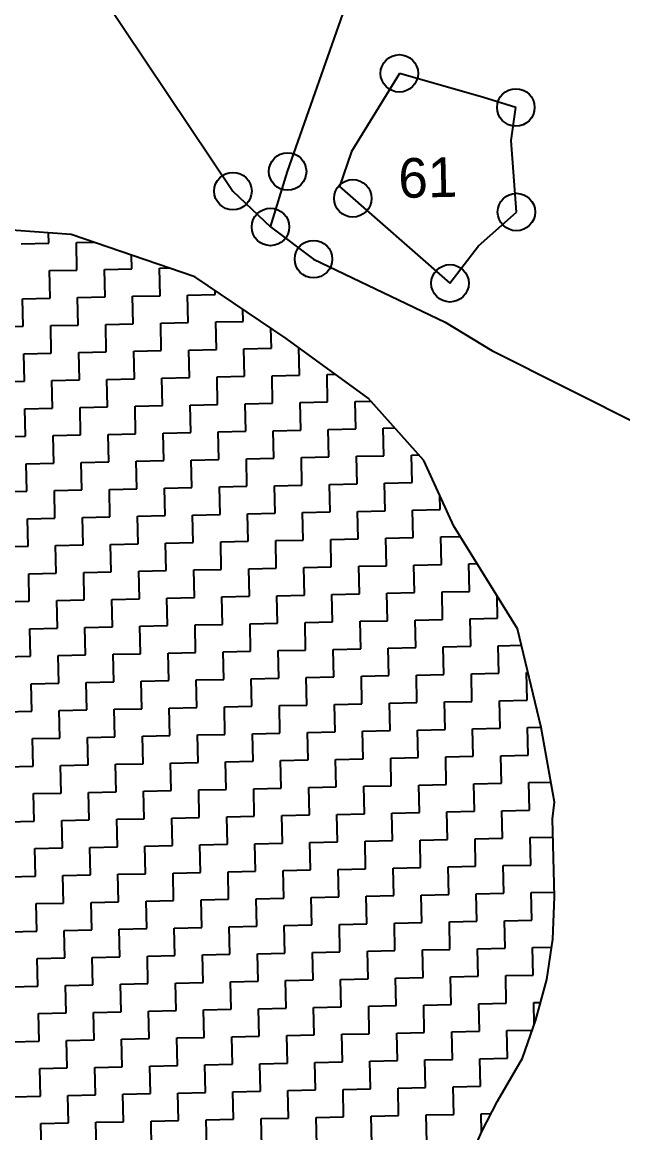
# Model space of a CAD drawing. Header units: metres. Extents: x 281463 to 283423, y 2096851 to 2099007.
# Drawn here: x 282936.6 to 283070.5, y 2098510 to 2098757.7 of the extents above; entities that cross this region are included whole.
import ezdxf
from ezdxf.enums import TextEntityAlignment as Align

# ---------------------------------------------------------------- set-up
doc = ezdxf.new("R2010")
doc.units = ezdxf.units.M
for name, color, linetype in [('POLY_HATCH', 12, 'Continuous'), ('POLY_PARCEL', 6, 'Continuous'), ('TEXT_PARCEL', 7, 'Continuous')]:
    doc.layers.add(name, color=color, linetype=linetype)
doc.styles.add('TEXT_MAP', font='')
doc.styles.get('TEXT_MAP').set_extended_font_data('Kruti Dev 050')

msp = doc.modelspace()

# ---------------------------------------------------------------- linework, layer by layer
for centre in [(283020.66, 2098746.3), (283046.63, 2098738.7), (282995.76, 2098724.41), (282983.57, 2098720.04), (283010.29, 2098718.42), (283046.75, 2098715.37), (282991.94, 2098712.04), (283001.52, 2098704.87), (283031.95, 2098699.48)]:
    msp.add_circle(centre, 4.18)
at = {"layer": 'POLY_HATCH'}
for p, q in [((282947.48, 2098710.35), (282931.1, 2098711.56)), ((282975.11, 2098700.95), (282947.48, 2098710.35)), ((282995.46, 2098687.17), (282975.11, 2098700.95)), ((283013.69, 2098673.87), (282995.46, 2098687.17)), ((283026.14, 2098659.92), (283013.69, 2098673.87)), ((283032.79, 2098645.31), (283026.14, 2098659.92)), ((283047.02, 2098622.43), (283032.79, 2098645.31)), ((283052.26, 2098600.41), (283047.02, 2098622.43)), ((283055.27, 2098583.75), (283052.26, 2098600.41)), ((283054.82, 2098580.05), (283055.27, 2098583.75)), ((283055.21, 2098562.66), (283054.82, 2098580.05)), ((283054.9, 2098553.17), (283055.21, 2098562.66)), ((283053.52, 2098544.18), (283054.9, 2098553.17)), ((283051.08, 2098535.16), (283053.52, 2098544.18)), ((283048.1, 2098526.66), (283051.08, 2098535.16)), ((283042.52, 2098517.05), (283048.1, 2098526.66)), ((283038.98, 2098510.11), (283042.52, 2098517.05)), ((283035.97, 2098503.19), (283038.98, 2098510.11))]:
    msp.add_line(p, q, dxfattribs=at)
at = {"layer": 'POLY_HATCH', "linetype": 'Continuous'}
for p, q in [((282942.53, 2098708.43), (282942.48, 2098710.72)), ((282936.4, 2098708.29), (282942.53, 2098708.43)), ((282948.67, 2098708.57), (282952.46, 2098708.65)), ((282948.8, 2098702.44), (282948.67, 2098708.57)), ((282961.07, 2098702.71), (282961, 2098705.75)), ((282954.94, 2098702.57), (282961.07, 2098702.71)), ((282955.07, 2098696.44), (282954.94, 2098702.57)), ((282967.2, 2098702.85), (282969.39, 2098702.9)), ((282967.34, 2098696.71), (282967.2, 2098702.85)), ((282942.67, 2098702.3), (282948.8, 2098702.44)), ((282942.81, 2098696.17), (282942.67, 2098702.3)), ((282979.6, 2098696.99), (282979.58, 2098697.92)), ((282936.68, 2098696.03), (282942.81, 2098696.17)), ((282936.81, 2098689.9), (282936.68, 2098696.03)), ((282948.94, 2098696.3), (282955.07, 2098696.44)), ((282949.08, 2098690.17), (282948.94, 2098696.3)), ((282961.21, 2098696.58), (282967.34, 2098696.71)), ((282961.34, 2098690.44), (282961.21, 2098696.58)), ((282973.47, 2098696.85), (282979.6, 2098696.99)), ((282973.61, 2098690.72), (282973.47, 2098696.85)), ((282985.87, 2098690.99), (282985.81, 2098693.71)), ((282942.95, 2098690.03), (282949.08, 2098690.17)), ((282955.21, 2098690.31), (282961.34, 2098690.44)), ((282955.35, 2098684.18), (282955.21, 2098690.31)), ((282967.48, 2098690.58), (282973.61, 2098690.72)), ((282967.61, 2098684.45), (282967.48, 2098690.58)), ((282979.74, 2098690.86), (282985.87, 2098690.99)), ((282979.88, 2098684.72), (282979.74, 2098690.86)), ((282930.68, 2098689.76), (282936.81, 2098689.9)), ((282943.08, 2098683.9), (282942.95, 2098690.03)), ((282992.14, 2098685), (282992.04, 2098689.49)), ((282936.95, 2098683.76), (282943.08, 2098683.9)), ((282937.09, 2098677.63), (282936.95, 2098683.76)), ((282949.22, 2098684.04), (282955.35, 2098684.18)), ((282949.35, 2098677.91), (282949.22, 2098684.04)), ((282961.48, 2098684.31), (282967.61, 2098684.45)), ((282961.62, 2098678.18), (282961.48, 2098684.31)), ((282973.75, 2098684.59), (282979.88, 2098684.72)), ((282973.88, 2098678.45), (282973.75, 2098684.59)), ((282986.01, 2098684.86), (282992.14, 2098685)), ((282986.15, 2098678.73), (282986.01, 2098684.86)), ((282998.41, 2098679), (282998.28, 2098685.12)), ((282943.22, 2098677.77), (282949.35, 2098677.91)), ((282943.36, 2098671.64), (282943.22, 2098677.77)), ((282955.48, 2098678.04), (282961.62, 2098678.18)), ((282955.62, 2098671.91), (282955.48, 2098678.04)), ((282967.75, 2098678.32), (282973.88, 2098678.45)), ((282967.89, 2098672.18), (282967.75, 2098678.32)), ((282980.02, 2098678.59), (282986.15, 2098678.73)), ((282980.15, 2098672.46), (282980.02, 2098678.59)), ((282992.28, 2098678.86), (282998.41, 2098679)), ((282992.42, 2098672.73), (282992.28, 2098678.86)), ((283004.55, 2098679.14), (283006.42, 2098679.18)), ((283004.68, 2098673.01), (283004.55, 2098679.14)), ((282930.95, 2098677.49), (282937.09, 2098677.63)), ((282998.55, 2098672.87), (283004.68, 2098673.01)), ((282998.69, 2098666.74), (282998.55, 2098672.87)), ((283010.81, 2098673.14), (283014.28, 2098673.22)), ((283010.95, 2098667.01), (283010.81, 2098673.14)), ((282937.22, 2098671.5), (282943.36, 2098671.64)), ((282937.36, 2098665.37), (282937.22, 2098671.5)), ((282949.49, 2098671.77), (282955.62, 2098671.91)), ((282949.63, 2098665.64), (282949.49, 2098671.77)), ((282961.75, 2098672.05), (282967.89, 2098672.18)), ((282961.89, 2098665.91), (282961.75, 2098672.05)), ((282974.02, 2098672.32), (282980.15, 2098672.46)), ((282974.16, 2098666.19), (282974.02, 2098672.32)), ((282986.28, 2098672.6), (282992.42, 2098672.73)), ((282986.42, 2098666.46), (282986.28, 2098672.6)), ((282931.23, 2098665.23), (282937.36, 2098665.37)), ((282943.49, 2098665.5), (282949.63, 2098665.64)), ((282943.63, 2098659.37), (282943.49, 2098665.5)), ((282955.76, 2098665.78), (282961.89, 2098665.91)), ((282955.9, 2098659.64), (282955.76, 2098665.78)), ((282968.02, 2098666.05), (282974.16, 2098666.19)), ((282968.16, 2098659.92), (282968.02, 2098666.05)), ((282980.29, 2098666.33), (282986.42, 2098666.46)), ((282980.43, 2098660.19), (282980.29, 2098666.33)), ((282992.55, 2098666.6), (282998.69, 2098666.74)), ((282992.69, 2098660.47), (282992.55, 2098666.6)), ((283004.82, 2098666.87), (283010.95, 2098667.01)), ((283004.96, 2098660.74), (283004.82, 2098666.87)), ((283017.08, 2098667.15), (283019.64, 2098667.2)), ((283017.22, 2098661.02), (283017.08, 2098667.15)), ((282986.56, 2098660.33), (282992.69, 2098660.47)), ((282998.82, 2098660.6), (283004.96, 2098660.74)), ((282998.96, 2098654.47), (282998.82, 2098660.6)), ((283011.09, 2098660.88), (283017.22, 2098661.02)), ((283011.23, 2098654.75), (283011.09, 2098660.88)), ((283023.35, 2098661.15), (283025, 2098661.19)), ((283023.49, 2098655.02), (283023.35, 2098661.15)), ((282937.5, 2098659.23), (282943.63, 2098659.37)), ((282937.64, 2098653.1), (282937.5, 2098659.23)), ((282949.76, 2098659.51), (282955.9, 2098659.64)), ((282949.9, 2098653.38), (282949.76, 2098659.51)), ((282962.03, 2098659.78), (282968.16, 2098659.92)), ((282962.17, 2098653.65), (282962.03, 2098659.78)), ((282974.29, 2098660.06), (282980.43, 2098660.19)), ((282974.43, 2098653.92), (282974.29, 2098660.06)), ((282986.7, 2098654.2), (282986.56, 2098660.33)), ((282931.5, 2098652.96), (282937.64, 2098653.1)), ((282943.77, 2098653.24), (282949.9, 2098653.38)), ((282943.91, 2098647.11), (282943.77, 2098653.24)), ((282956.03, 2098653.51), (282962.17, 2098653.65)), ((282956.17, 2098647.38), (282956.03, 2098653.51)), ((282968.3, 2098653.79), (282974.43, 2098653.92)), ((282968.44, 2098647.65), (282968.3, 2098653.79)), ((282980.56, 2098654.06), (282986.7, 2098654.2)), ((282980.7, 2098647.93), (282980.56, 2098654.06)), ((282992.83, 2098654.33), (282998.96, 2098654.47)), ((282992.97, 2098648.2), (282992.83, 2098654.33)), ((283005.09, 2098654.61), (283011.23, 2098654.75)), ((283005.23, 2098648.48), (283005.09, 2098654.61)), ((283017.36, 2098654.88), (283023.49, 2098655.02)), ((283017.5, 2098648.75), (283017.36, 2098654.88)), ((283029.76, 2098649.02), (283029.69, 2098652.12)), ((282986.83, 2098648.07), (282992.97, 2098648.2)), ((282986.97, 2098641.93), (282986.83, 2098648.07)), ((282999.1, 2098648.34), (283005.23, 2098648.48)), ((282999.23, 2098642.21), (282999.1, 2098648.34)), ((283011.36, 2098648.61), (283017.5, 2098648.75)), ((283011.5, 2098642.48), (283011.36, 2098648.61)), ((283023.63, 2098648.89), (283029.76, 2098649.02)), ((283023.77, 2098642.75), (283023.63, 2098648.89)), ((282937.77, 2098646.97), (282943.91, 2098647.11)), ((282937.91, 2098640.84), (282937.77, 2098646.97)), ((282950.04, 2098647.24), (282956.17, 2098647.38)), ((282950.17, 2098641.11), (282950.04, 2098647.24)), ((282962.3, 2098647.52), (282968.44, 2098647.65)), ((282962.44, 2098641.38), (282962.3, 2098647.52)), ((282974.57, 2098647.79), (282980.7, 2098647.93)), ((282974.7, 2098641.66), (282974.57, 2098647.79)), ((282931.78, 2098640.7), (282937.91, 2098640.84)), ((282944.04, 2098640.97), (282950.17, 2098641.11)), ((282944.18, 2098634.84), (282944.04, 2098640.97)), ((282956.31, 2098641.25), (282962.44, 2098641.38)), ((282956.44, 2098635.11), (282956.31, 2098641.25)), ((282968.57, 2098641.52), (282974.7, 2098641.66)), ((282968.71, 2098635.39), (282968.57, 2098641.52)), ((282980.84, 2098641.8), (282986.97, 2098641.93)), ((282980.97, 2098635.66), (282980.84, 2098641.8)), ((282993.1, 2098642.07), (282999.23, 2098642.21)), ((282993.24, 2098635.94), (282993.1, 2098642.07)), ((283005.37, 2098642.34), (283011.5, 2098642.48)), ((283005.5, 2098636.21), (283005.37, 2098642.34)), ((283017.63, 2098642.62), (283023.77, 2098642.75)), ((283017.77, 2098636.49), (283017.63, 2098642.62)), ((283029.9, 2098642.89), (283034.23, 2098642.99)), ((283030.03, 2098636.76), (283029.9, 2098642.89)), ((282974.84, 2098635.53), (282980.97, 2098635.66)), ((282987.11, 2098635.8), (282993.24, 2098635.94)), ((282987.24, 2098629.67), (282987.11, 2098635.8)), ((282999.37, 2098636.07), (283005.5, 2098636.21)), ((282999.51, 2098629.94), (282999.37, 2098636.07)), ((283011.64, 2098636.35), (283017.77, 2098636.49)), ((283011.77, 2098630.22), (283011.64, 2098636.35)), ((283023.9, 2098636.62), (283030.03, 2098636.76)), ((283024.04, 2098630.49), (283023.9, 2098636.62)), ((283036.17, 2098636.9), (283038, 2098636.94)), ((283036.3, 2098630.76), (283036.17, 2098636.9)), ((282938.05, 2098634.7), (282944.18, 2098634.84)), ((282938.18, 2098628.57), (282938.05, 2098634.7)), ((282950.31, 2098634.98), (282956.44, 2098635.11)), ((282950.45, 2098628.85), (282950.31, 2098634.98)), ((282962.58, 2098635.25), (282968.71, 2098635.39)), ((282962.71, 2098629.12), (282962.58, 2098635.25)), ((282974.98, 2098629.39), (282974.84, 2098635.53)), ((283030.17, 2098630.63), (283036.3, 2098630.76)), ((282932.05, 2098628.43), (282938.18, 2098628.57)), ((282944.32, 2098628.71), (282950.45, 2098628.85)), ((282944.45, 2098622.58), (282944.32, 2098628.71)), ((282956.58, 2098628.98), (282962.71, 2098629.12)), ((282956.72, 2098622.85), (282956.58, 2098628.98)), ((282968.85, 2098629.26), (282974.98, 2098629.39)), ((282968.98, 2098623.12), (282968.85, 2098629.26)), ((282981.11, 2098629.53), (282987.24, 2098629.67)), ((282981.25, 2098623.4), (282981.11, 2098629.53)), ((282993.38, 2098629.8), (282999.51, 2098629.94)), ((282993.51, 2098623.67), (282993.38, 2098629.8)), ((283005.64, 2098630.08), (283011.77, 2098630.22)), ((283005.78, 2098623.95), (283005.64, 2098630.08)), ((283017.91, 2098630.35), (283024.04, 2098630.49)), ((283018.04, 2098624.22), (283017.91, 2098630.35)), ((283030.31, 2098624.49), (283030.17, 2098630.63)), ((283042.57, 2098624.77), (283042.46, 2098629.76)), ((282975.12, 2098623.26), (282981.25, 2098623.4)), ((282975.25, 2098617.13), (282975.12, 2098623.26)), ((282987.38, 2098623.53), (282993.51, 2098623.67)), ((282987.52, 2098617.4), (282987.38, 2098623.53)), ((282999.65, 2098623.81), (283005.78, 2098623.95)), ((282999.78, 2098617.68), (282999.65, 2098623.81)), ((283011.91, 2098624.08), (283018.04, 2098624.22)), ((283012.05, 2098617.95), (283011.91, 2098624.08)), ((283024.18, 2098624.36), (283030.31, 2098624.49)), ((283024.31, 2098618.22), (283024.18, 2098624.36)), ((283036.44, 2098624.63), (283042.57, 2098624.77)), ((283036.58, 2098618.5), (283036.44, 2098624.63)), ((282938.32, 2098622.44), (282944.45, 2098622.58)), ((282938.46, 2098616.31), (282938.32, 2098622.44)), ((282950.59, 2098622.71), (282956.72, 2098622.85)), ((282950.72, 2098616.58), (282950.59, 2098622.71)), ((282962.85, 2098622.99), (282968.98, 2098623.12)), ((282962.99, 2098616.85), (282962.85, 2098622.99)), ((283030.45, 2098618.36), (283036.58, 2098618.5)), ((283030.58, 2098612.23), (283030.45, 2098618.36)), ((283042.71, 2098618.64), (283047.89, 2098618.75)), ((283042.85, 2098612.5), (283042.71, 2098618.64)), ((282932.33, 2098616.17), (282938.46, 2098616.31)), ((282944.59, 2098616.44), (282950.72, 2098616.58)), ((282944.73, 2098610.31), (282944.59, 2098616.44)), ((282956.86, 2098616.72), (282962.99, 2098616.85)), ((282956.99, 2098610.58), (282956.86, 2098616.72)), ((282969.12, 2098616.99), (282975.25, 2098617.13)), ((282969.26, 2098610.86), (282969.12, 2098616.99)), ((282981.39, 2098617.27), (282987.52, 2098617.4)), ((282981.52, 2098611.13), (282981.39, 2098617.27)), ((282993.65, 2098617.54), (282999.78, 2098617.68)), ((282993.79, 2098611.41), (282993.65, 2098617.54)), ((283005.92, 2098617.81), (283012.05, 2098617.95)), ((283006.05, 2098611.68), (283005.92, 2098617.81)), ((283018.18, 2098618.09), (283024.31, 2098618.22)), ((283018.32, 2098611.96), (283018.18, 2098618.09)), ((282963.12, 2098610.72), (282969.26, 2098610.86)), ((282975.39, 2098611), (282981.52, 2098611.13)), ((282975.53, 2098604.86), (282975.39, 2098611)), ((282987.66, 2098611.27), (282993.79, 2098611.41)), ((282987.79, 2098605.14), (282987.66, 2098611.27)), ((282999.92, 2098611.54), (283006.05, 2098611.68)), ((283000.06, 2098605.41), (282999.92, 2098611.54)), ((283012.19, 2098611.82), (283018.32, 2098611.96)), ((283012.32, 2098605.69), (283012.19, 2098611.82)), ((283024.45, 2098612.09), (283030.58, 2098612.23)), ((283024.59, 2098605.96), (283024.45, 2098612.09)), ((283036.72, 2098612.37), (283042.85, 2098612.5)), ((283036.85, 2098606.23), (283036.72, 2098612.37)), ((283048.98, 2098612.64), (283049.34, 2098612.65)), ((283049.12, 2098606.51), (283048.98, 2098612.64)), ((282938.59, 2098610.17), (282944.73, 2098610.31)), ((282938.73, 2098604.04), (282938.59, 2098610.17)), ((282950.86, 2098610.45), (282956.99, 2098610.58)), ((282951, 2098604.32), (282950.86, 2098610.45)), ((282963.26, 2098604.59), (282963.12, 2098610.72)), ((283018.45, 2098605.82), (283024.59, 2098605.96)), ((283030.72, 2098606.1), (283036.85, 2098606.23)), ((283030.86, 2098599.96), (283030.72, 2098606.1)), ((283042.98, 2098606.37), (283049.12, 2098606.51)), ((283043.12, 2098600.24), (283042.98, 2098606.37)), ((282932.6, 2098603.9), (282938.73, 2098604.04)), ((282944.86, 2098604.18), (282951, 2098604.32)), ((282945, 2098598.05), (282944.86, 2098604.18)), ((282957.13, 2098604.45), (282963.26, 2098604.59)), ((282957.27, 2098598.32), (282957.13, 2098604.45)), ((282969.39, 2098604.73), (282975.53, 2098604.86)), ((282969.53, 2098598.59), (282969.39, 2098604.73)), ((282981.66, 2098605), (282987.79, 2098605.14)), ((282981.8, 2098598.87), (282981.66, 2098605)), ((282993.92, 2098605.27), (283000.06, 2098605.41)), ((282994.06, 2098599.14), (282993.92, 2098605.27)), ((283006.19, 2098605.55), (283012.32, 2098605.69)), ((283006.33, 2098599.42), (283006.19, 2098605.55)), ((283018.59, 2098599.69), (283018.45, 2098605.82)), ((282963.4, 2098598.46), (282969.53, 2098598.59)), ((282963.54, 2098592.32), (282963.4, 2098598.46)), ((282975.66, 2098598.73), (282981.8, 2098598.87)), ((282975.8, 2098592.6), (282975.66, 2098598.73)), ((282987.93, 2098599), (282994.06, 2098599.14)), ((282988.07, 2098592.87), (282987.93, 2098599)), ((283000.19, 2098599.28), (283006.33, 2098599.42)), ((283000.33, 2098593.15), (283000.19, 2098599.28)), ((283012.46, 2098599.55), (283018.59, 2098599.69)), ((283012.6, 2098593.42), (283012.46, 2098599.55)), ((283024.72, 2098599.83), (283030.86, 2098599.96)), ((283024.86, 2098593.69), (283024.72, 2098599.83)), ((283036.99, 2098600.1), (283043.12, 2098600.24)), ((283037.13, 2098593.97), (283036.99, 2098600.1)), ((283049.25, 2098600.38), (283052.25, 2098600.44)), ((283049.39, 2098594.24), (283049.25, 2098600.38)), ((282938.87, 2098597.91), (282945, 2098598.05)), ((282939.01, 2098591.78), (282938.87, 2098597.91)), ((282951.13, 2098598.18), (282957.27, 2098598.32)), ((282951.27, 2098592.05), (282951.13, 2098598.18)), ((283018.73, 2098593.56), (283024.86, 2098593.69)), ((283018.87, 2098587.42), (283018.73, 2098593.56)), ((283030.99, 2098593.83), (283037.13, 2098593.97)), ((283031.13, 2098587.7), (283030.99, 2098593.83)), ((283043.26, 2098594.11), (283049.39, 2098594.24)), ((283043.4, 2098587.97), (283043.26, 2098594.11)), ((282932.87, 2098591.64), (282939.01, 2098591.78)), ((282945.14, 2098591.91), (282951.27, 2098592.05)), ((282945.28, 2098585.78), (282945.14, 2098591.91)), ((282957.4, 2098592.19), (282963.54, 2098592.32)), ((282957.54, 2098586.05), (282957.4, 2098592.19)), ((282969.67, 2098592.46), (282975.8, 2098592.6)), ((282969.81, 2098586.33), (282969.67, 2098592.46)), ((282981.93, 2098592.74), (282988.07, 2098592.87)), ((282982.07, 2098586.6), (282981.93, 2098592.74)), ((282994.2, 2098593.01), (283000.33, 2098593.15)), ((282994.34, 2098586.88), (282994.2, 2098593.01)), ((283006.46, 2098593.28), (283012.6, 2098593.42)), ((283006.6, 2098587.15), (283006.46, 2098593.28)), ((282951.41, 2098585.92), (282957.54, 2098586.05)), ((282963.67, 2098586.19), (282969.81, 2098586.33)), ((282963.81, 2098580.06), (282963.67, 2098586.19)), ((282975.94, 2098586.47), (282982.07, 2098586.6)), ((282976.08, 2098580.33), (282975.94, 2098586.47)), ((282988.2, 2098586.74), (282994.34, 2098586.88)), ((282988.34, 2098580.61), (282988.2, 2098586.74)), ((283000.47, 2098587.01), (283006.6, 2098587.15)), ((283000.61, 2098580.88), (283000.47, 2098587.01)), ((283012.73, 2098587.29), (283018.87, 2098587.42)), ((283012.87, 2098581.16), (283012.73, 2098587.29)), ((283025, 2098587.56), (283031.13, 2098587.7)), ((283025.14, 2098581.43), (283025, 2098587.56)), ((283037.26, 2098587.84), (283043.4, 2098587.97)), ((283037.4, 2098581.7), (283037.26, 2098587.84)), ((283049.53, 2098588.11), (283054.46, 2098588.22)), ((283049.67, 2098581.98), (283049.53, 2098588.11)), ((282939.14, 2098585.64), (282945.28, 2098585.78)), ((282939.28, 2098579.51), (282939.14, 2098585.64)), ((282951.54, 2098579.78), (282951.41, 2098585.92)), ((283006.74, 2098581.02), (283012.87, 2098581.16)), ((283019, 2098581.29), (283025.14, 2098581.43)), ((283019.14, 2098575.16), (283019, 2098581.29)), ((283031.27, 2098581.57), (283037.4, 2098581.7)), ((283031.4, 2098575.43), (283031.27, 2098581.57)), ((283043.53, 2098581.84), (283049.67, 2098581.98)), ((283043.67, 2098575.71), (283043.53, 2098581.84)), ((282933.15, 2098579.37), (282939.28, 2098579.51)), ((282945.41, 2098579.65), (282951.54, 2098579.78)), ((282945.55, 2098573.52), (282945.41, 2098579.65)), ((282957.68, 2098579.92), (282963.81, 2098580.06)), ((282957.81, 2098573.79), (282957.68, 2098579.92)), ((282969.94, 2098580.2), (282976.08, 2098580.33)), ((282970.08, 2098574.06), (282969.94, 2098580.2)), ((282982.21, 2098580.47), (282988.34, 2098580.61)), ((282982.34, 2098574.34), (282982.21, 2098580.47)), ((282994.47, 2098580.74), (283000.61, 2098580.88)), ((282994.61, 2098574.61), (282994.47, 2098580.74)), ((283006.87, 2098574.89), (283006.74, 2098581.02)), ((282951.68, 2098573.65), (282957.81, 2098573.79)), ((282963.95, 2098573.93), (282970.08, 2098574.06)), ((282964.08, 2098567.79), (282963.95, 2098573.93)), ((282976.21, 2098574.2), (282982.34, 2098574.34)), ((282976.35, 2098568.07), (282976.21, 2098574.2)), ((282988.48, 2098574.47), (282994.61, 2098574.61)), ((282988.61, 2098568.34), (282988.48, 2098574.47)), ((283000.74, 2098574.75), (283006.87, 2098574.89)), ((283000.88, 2098568.62), (283000.74, 2098574.75)), ((283013.01, 2098575.02), (283019.14, 2098575.16)), ((283013.14, 2098568.89), (283013.01, 2098575.02)), ((283025.27, 2098575.3), (283031.4, 2098575.43)), ((283025.41, 2098569.16), (283025.27, 2098575.3)), ((283037.54, 2098575.57), (283043.67, 2098575.71)), ((283037.67, 2098569.44), (283037.54, 2098575.57)), ((283049.8, 2098575.85), (283054.91, 2098575.96)), ((283049.94, 2098569.71), (283049.8, 2098575.85)), ((282939.42, 2098573.38), (282945.55, 2098573.52)), ((282939.55, 2098567.25), (282939.42, 2098573.38)), ((282951.82, 2098567.52), (282951.68, 2098573.65)), ((283007.01, 2098568.75), (283013.14, 2098568.89)), ((283007.15, 2098562.62), (283007.01, 2098568.75)), ((283019.28, 2098569.03), (283025.41, 2098569.16)), ((283019.41, 2098562.89), (283019.28, 2098569.03)), ((283031.54, 2098569.3), (283037.67, 2098569.44)), ((283031.68, 2098563.17), (283031.54, 2098569.3)), ((283043.81, 2098569.58), (283049.94, 2098569.71)), ((283043.94, 2098563.44), (283043.81, 2098569.58)), ((282933.42, 2098567.11), (282939.55, 2098567.25)), ((282945.69, 2098567.38), (282951.82, 2098567.52)), ((282945.82, 2098561.25), (282945.69, 2098567.38)), ((282957.95, 2098567.66), (282964.08, 2098567.79)), ((282958.09, 2098561.52), (282957.95, 2098567.66)), ((282970.22, 2098567.93), (282976.35, 2098568.07)), ((282970.35, 2098561.8), (282970.22, 2098567.93)), ((282982.48, 2098568.21), (282988.61, 2098568.34)), ((282982.62, 2098562.07), (282982.48, 2098568.21)), ((282994.75, 2098568.48), (283000.88, 2098568.62)), ((282994.88, 2098562.35), (282994.75, 2098568.48)), ((282951.96, 2098561.39), (282958.09, 2098561.52)), ((282952.09, 2098555.25), (282951.96, 2098561.39)), ((282964.22, 2098561.66), (282970.35, 2098561.8)), ((282964.36, 2098555.53), (282964.22, 2098561.66)), ((282976.49, 2098561.94), (282982.62, 2098562.07)), ((282976.62, 2098555.8), (282976.49, 2098561.94)), ((282988.75, 2098562.21), (282994.88, 2098562.35)), ((282988.89, 2098556.08), (282988.75, 2098562.21)), ((283001.02, 2098562.48), (283007.15, 2098562.62)), ((283001.15, 2098556.35), (283001.02, 2098562.48)), ((283013.28, 2098562.76), (283019.41, 2098562.89)), ((283013.42, 2098556.63), (283013.28, 2098562.76)), ((283025.55, 2098563.03), (283031.68, 2098563.17)), ((283025.68, 2098556.9), (283025.55, 2098563.03)), ((283037.81, 2098563.31), (283043.94, 2098563.44)), ((283037.95, 2098557.17), (283037.81, 2098563.31)), ((283050.08, 2098563.58), (283055.19, 2098563.69)), ((283050.21, 2098557.45), (283050.08, 2098563.58)), ((282939.69, 2098561.11), (282945.82, 2098561.25)), ((282939.83, 2098554.98), (282939.69, 2098561.11)), ((282995.02, 2098556.21), (283001.15, 2098556.35)), ((283007.29, 2098556.49), (283013.42, 2098556.63)), ((283007.42, 2098550.36), (283007.29, 2098556.49)), ((283019.55, 2098556.76), (283025.68, 2098556.9)), ((283019.69, 2098550.63), (283019.55, 2098556.76)), ((283031.82, 2098557.04), (283037.95, 2098557.17)), ((283031.95, 2098550.9), (283031.82, 2098557.04)), ((283044.08, 2098557.31), (283050.21, 2098557.45)), ((283044.22, 2098551.18), (283044.08, 2098557.31)), ((282933.7, 2098554.84), (282939.83, 2098554.98)), ((282945.96, 2098555.12), (282952.09, 2098555.25)), ((282946.1, 2098548.99), (282945.96, 2098555.12)), ((282958.23, 2098555.39), (282964.36, 2098555.53)), ((282958.36, 2098549.26), (282958.23, 2098555.39)), ((282970.49, 2098555.67), (282976.62, 2098555.8)), ((282970.63, 2098549.53), (282970.49, 2098555.67)), ((282982.76, 2098555.94), (282988.89, 2098556.08)), ((282982.89, 2098549.81), (282982.76, 2098555.94)), ((282995.16, 2098550.08), (282995.02, 2098556.21)), ((283050.35, 2098551.31), (283054.63, 2098551.41)), ((282939.97, 2098548.85), (282946.1, 2098548.99)), ((282952.23, 2098549.12), (282958.36, 2098549.26)), ((282952.37, 2098542.99), (282952.23, 2098549.12)), ((282964.5, 2098549.4), (282970.63, 2098549.53)), ((282964.63, 2098543.26), (282964.5, 2098549.4)), ((282976.76, 2098549.67), (282982.89, 2098549.81)), ((282976.9, 2098543.54), (282976.76, 2098549.67)), ((282989.03, 2098549.94), (282995.16, 2098550.08)), ((282989.16, 2098543.81), (282989.03, 2098549.94)), ((283001.29, 2098550.22), (283007.42, 2098550.36)), ((283001.43, 2098544.09), (283001.29, 2098550.22)), ((283013.56, 2098550.49), (283019.69, 2098550.63)), ((283013.69, 2098544.36), (283013.56, 2098550.49)), ((283025.82, 2098550.77), (283031.95, 2098550.9)), ((283025.96, 2098544.63), (283025.82, 2098550.77)), ((283038.09, 2098551.04), (283044.22, 2098551.18)), ((283038.22, 2098544.91), (283038.09, 2098551.04)), ((283050.49, 2098545.18), (283050.35, 2098551.31)), ((282940.1, 2098542.72), (282939.97, 2098548.85)), ((282995.29, 2098543.95), (283001.43, 2098544.09)), ((282995.43, 2098537.82), (282995.29, 2098543.95)), ((283007.56, 2098544.22), (283013.69, 2098544.36)), ((283007.7, 2098538.09), (283007.56, 2098544.22)), ((283019.83, 2098544.5), (283025.96, 2098544.63)), ((283019.96, 2098538.36), (283019.83, 2098544.5)), ((283032.09, 2098544.77), (283038.22, 2098544.91)), ((283032.23, 2098538.64), (283032.09, 2098544.77)), ((283044.36, 2098545.05), (283050.49, 2098545.18)), ((283044.49, 2098538.91), (283044.36, 2098545.05)), ((282933.97, 2098542.58), (282940.1, 2098542.72)), ((282946.23, 2098542.85), (282952.37, 2098542.99)), ((282946.37, 2098536.72), (282946.23, 2098542.85)), ((282958.5, 2098543.13), (282964.63, 2098543.26)), ((282958.64, 2098536.99), (282958.5, 2098543.13)), ((282970.76, 2098543.4), (282976.9, 2098543.54)), ((282970.9, 2098537.27), (282970.76, 2098543.4)), ((282983.03, 2098543.67), (282989.16, 2098543.81)), ((282983.17, 2098537.54), (282983.03, 2098543.67)), ((283050.62, 2098539.05), (283052.14, 2098539.08)), ((283050.73, 2098534.17), (283050.62, 2098539.05)), ((282940.24, 2098536.58), (282946.37, 2098536.72)), ((282940.38, 2098530.45), (282940.24, 2098536.58)), ((282952.5, 2098536.86), (282958.64, 2098536.99)), ((282952.64, 2098530.72), (282952.5, 2098536.86)), ((282964.77, 2098537.13), (282970.9, 2098537.27)), ((282964.91, 2098531), (282964.77, 2098537.13)), ((282977.03, 2098537.41), (282983.17, 2098537.54)), ((282977.17, 2098531.27), (282977.03, 2098537.41)), ((282989.3, 2098537.68), (282995.43, 2098537.82)), ((282989.44, 2098531.55), (282989.3, 2098537.68)), ((283001.56, 2098537.95), (283007.7, 2098538.09)), ((283001.7, 2098531.82), (283001.56, 2098537.95)), ((283013.83, 2098538.23), (283019.96, 2098538.36)), ((283013.97, 2098532.1), (283013.83, 2098538.23)), ((283026.09, 2098538.5), (283032.23, 2098538.64)), ((283026.23, 2098532.37), (283026.09, 2098538.5)), ((283038.36, 2098538.78), (283044.49, 2098538.91)), ((283038.5, 2098532.64), (283038.36, 2098538.78)), ((282983.3, 2098531.41), (282989.44, 2098531.55)), ((282995.57, 2098531.68), (283001.7, 2098531.82)), ((282995.71, 2098525.55), (282995.57, 2098531.68)), ((283007.83, 2098531.96), (283013.97, 2098532.1)), ((283007.97, 2098525.83), (283007.83, 2098531.96)), ((283020.1, 2098532.23), (283026.23, 2098532.37)), ((283020.24, 2098526.1), (283020.1, 2098532.23)), ((283032.36, 2098532.51), (283038.5, 2098532.64)), ((283032.5, 2098526.37), (283032.36, 2098532.51)), ((283044.63, 2098532.78), (283050.29, 2098532.91)), ((283044.77, 2098526.65), (283044.63, 2098532.78)), ((282934.24, 2098530.31), (282940.38, 2098530.45)), ((282946.51, 2098530.59), (282952.64, 2098530.72)), ((282946.65, 2098524.46), (282946.51, 2098530.59)), ((282958.77, 2098530.86), (282964.91, 2098531)), ((282958.91, 2098524.73), (282958.77, 2098530.86)), ((282971.04, 2098531.14), (282977.17, 2098531.27)), ((282971.18, 2098525), (282971.04, 2098531.14)), ((282983.44, 2098525.28), (282983.3, 2098531.41)), ((283038.63, 2098526.51), (283044.77, 2098526.65)), ((282940.51, 2098524.32), (282946.65, 2098524.46)), ((282940.65, 2098518.19), (282940.51, 2098524.32)), ((282952.78, 2098524.59), (282958.91, 2098524.73)), ((282952.92, 2098518.46), (282952.78, 2098524.59)), ((282965.04, 2098524.87), (282971.18, 2098525)), ((282965.18, 2098518.73), (282965.04, 2098524.87)), ((282977.31, 2098525.14), (282983.44, 2098525.28)), ((282977.45, 2098519.01), (282977.31, 2098525.14)), ((282989.57, 2098525.41), (282995.71, 2098525.55)), ((282989.71, 2098519.28), (282989.57, 2098525.41)), ((283001.84, 2098525.69), (283007.97, 2098525.83)), ((283001.98, 2098519.56), (283001.84, 2098525.69)), ((283014.1, 2098525.96), (283020.24, 2098526.1)), ((283014.24, 2098519.83), (283014.1, 2098525.96)), ((283026.37, 2098526.24), (283032.5, 2098526.37)), ((283026.51, 2098520.1), (283026.37, 2098526.24)), ((283038.77, 2098520.38), (283038.63, 2098526.51)), ((282983.58, 2098519.14), (282989.71, 2098519.28)), ((282995.84, 2098519.42), (283001.98, 2098519.56)), ((282995.98, 2098513.29), (282995.84, 2098519.42)), ((283008.11, 2098519.69), (283014.24, 2098519.83)), ((283008.25, 2098513.56), (283008.11, 2098519.69)), ((283020.37, 2098519.97), (283026.51, 2098520.1)), ((283020.51, 2098513.83), (283020.37, 2098519.97)), ((283032.64, 2098520.24), (283038.77, 2098520.38)), ((283032.78, 2098514.11), (283032.64, 2098520.24)), ((282934.52, 2098518.05), (282940.65, 2098518.19)), ((282946.78, 2098518.32), (282952.92, 2098518.46)), ((282946.92, 2098512.19), (282946.78, 2098518.32)), ((282959.05, 2098518.6), (282965.18, 2098518.73)), ((282959.18, 2098512.46), (282959.05, 2098518.6)), ((282971.31, 2098518.87), (282977.45, 2098519.01)), ((282971.45, 2098512.74), (282971.31, 2098518.87)), ((282983.72, 2098513.01), (282983.58, 2098519.14)), ((283038.91, 2098514.25), (283041.11, 2098514.29)), ((283039, 2098510.15), (283038.91, 2098514.25)), ((282940.79, 2098512.05), (282946.92, 2098512.19)), ((282940.92, 2098505.92), (282940.79, 2098512.05)), ((282953.05, 2098512.33), (282959.18, 2098512.46)), ((282953.19, 2098506.19), (282953.05, 2098512.33)), ((282965.32, 2098512.6), (282971.45, 2098512.74)), ((282965.45, 2098506.47), (282965.32, 2098512.6)), ((282977.58, 2098512.88), (282983.72, 2098513.01)), ((282977.72, 2098506.74), (282977.58, 2098512.88)), ((282989.85, 2098513.15), (282995.98, 2098513.29)), ((282989.98, 2098507.02), (282989.85, 2098513.15)), ((283002.11, 2098513.42), (283008.25, 2098513.56)), ((283002.25, 2098507.29), (283002.11, 2098513.42)), ((283014.38, 2098513.7), (283020.51, 2098513.83)), ((283014.51, 2098507.56), (283014.38, 2098513.7)), ((283026.64, 2098513.97), (283032.78, 2098514.11)), ((283026.78, 2098507.84), (283026.64, 2098513.97))]:
    msp.add_line(p, q, dxfattribs=at)
at = {"layer": 'POLY_PARCEL'}
for p, q in [((282949.1, 2098771.48), (282983.57, 2098720.04)), ((282995.76, 2098724.41), (283011.93, 2098770.61)), ((283020.66, 2098746.3), (283009.99, 2098728.87)), ((283039.21, 2098740.99), (283020.66, 2098746.3)), ((283046.63, 2098738.7), (283039.21, 2098740.99)), ((283045.57, 2098731.3), (283046.63, 2098738.7)), ((283046.75, 2098715.37), (283045.57, 2098731.3)), ((283009.99, 2098728.87), (283007.3, 2098721.03)), ((282991.94, 2098712.04), (282995.76, 2098724.41)), ((282983.57, 2098720.04), (282991.94, 2098712.04)), ((283007.3, 2098721.03), (283031.95, 2098699.48)), ((283038.31, 2098707.81), (283046.75, 2098715.37)), ((282991.94, 2098712.04), (283001.52, 2098704.87)), ((283031.95, 2098699.48), (283038.31, 2098707.81)), ((283001.52, 2098704.87), (283030.91, 2098690.79)), ((283030.91, 2098690.79), (283041.29, 2098684.47)), ((283041.29, 2098684.47), (283074.84, 2098667.62))]:
    msp.add_line(p, q, dxfattribs=at)

# ---------------------------------------------------------------- texts
at = {"layer": 'TEXT_PARCEL', "style": 'TEXT_MAP'}
msp.add_text('61', height=8.833, rotation=1.2801, dxfattribs=at).set_placement((283027, 2098723.06), align=Align.MIDDLE)

doc.saveas('drawing.dxf')
